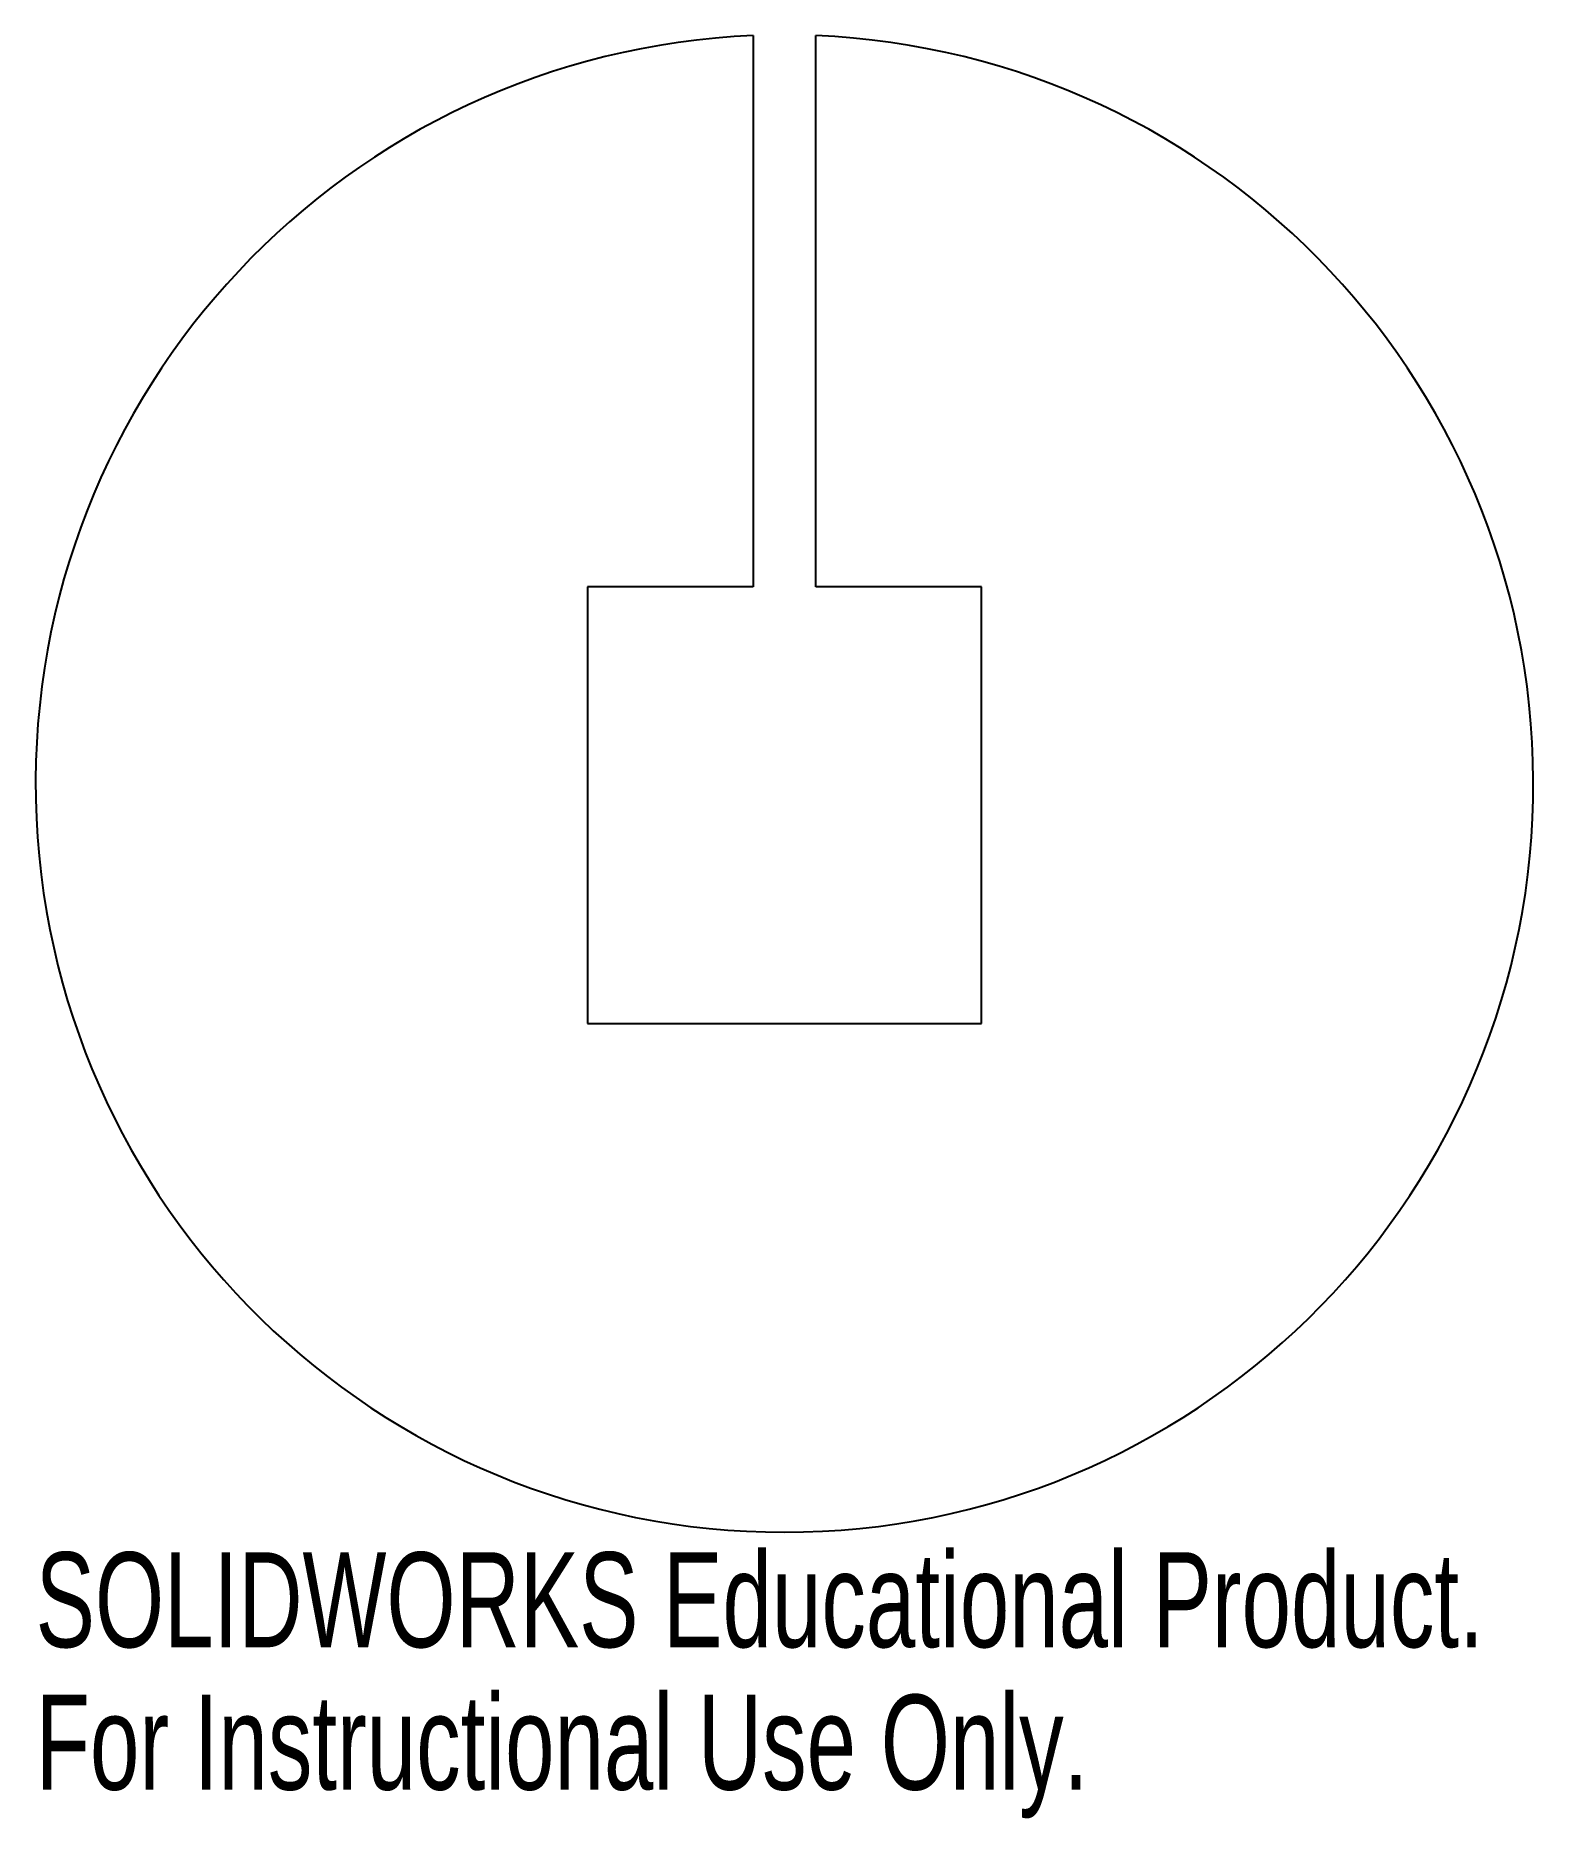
# Model space of a CAD drawing. Header units: inches. Extents: x -1.37 to 1.63, y -2.16 to 1.41.
import ezdxf

# ---------------------------------------------------------------- set-up
doc = ezdxf.new("R2010")
doc.units = ezdxf.units.IN
doc.header["$MEASUREMENT"] = 0
doc.styles.add('SLDTEXTSTYLE0', font='TXT', dxfattribs={"width": 0.7})

msp = doc.modelspace()

# ---------------------------------------------------------------- linework, layer by layer
at = {"color": 7, "linetype": 'Continuous', "lineweight": 25}
for p, q in [((0.0684, 1.4098), (0.0684, 0.3056)), ((0.1934, 0.3056), (0.1934, 1.4098)), ((-0.2636, 0.3056), (-0.2636, -0.5694)), ((0.0684, 0.3056), (-0.2636, 0.3056)), ((0.5254, 0.3056), (0.1934, 0.3056)), ((0.5254, -0.5694), (0.5254, 0.3056)), ((-0.2636, -0.5694), (0.5254, -0.5694))]:
    msp.add_line(p, q, dxfattribs=at)
msp.add_arc((0.1309, -0.0889), 1.5, 92.388, 87.612, dxfattribs=at)

# ---------------------------------------------------------------- texts
at = {"color": 7, "linetype": 'Continuous', "char_height": 0.1903, "attachment_point": 1, "style": 'SLDTEXTSTYLE0'}
for s, insert in [('SOLIDWORKS Educational Product.', (-1.3691, -1.6291)), ('For Instructional Use Only.', (-1.3691, -1.9145))]:
    msp.add_mtext(s, dxfattribs=dict(at, insert=insert))

doc.saveas('drawing.dxf')
